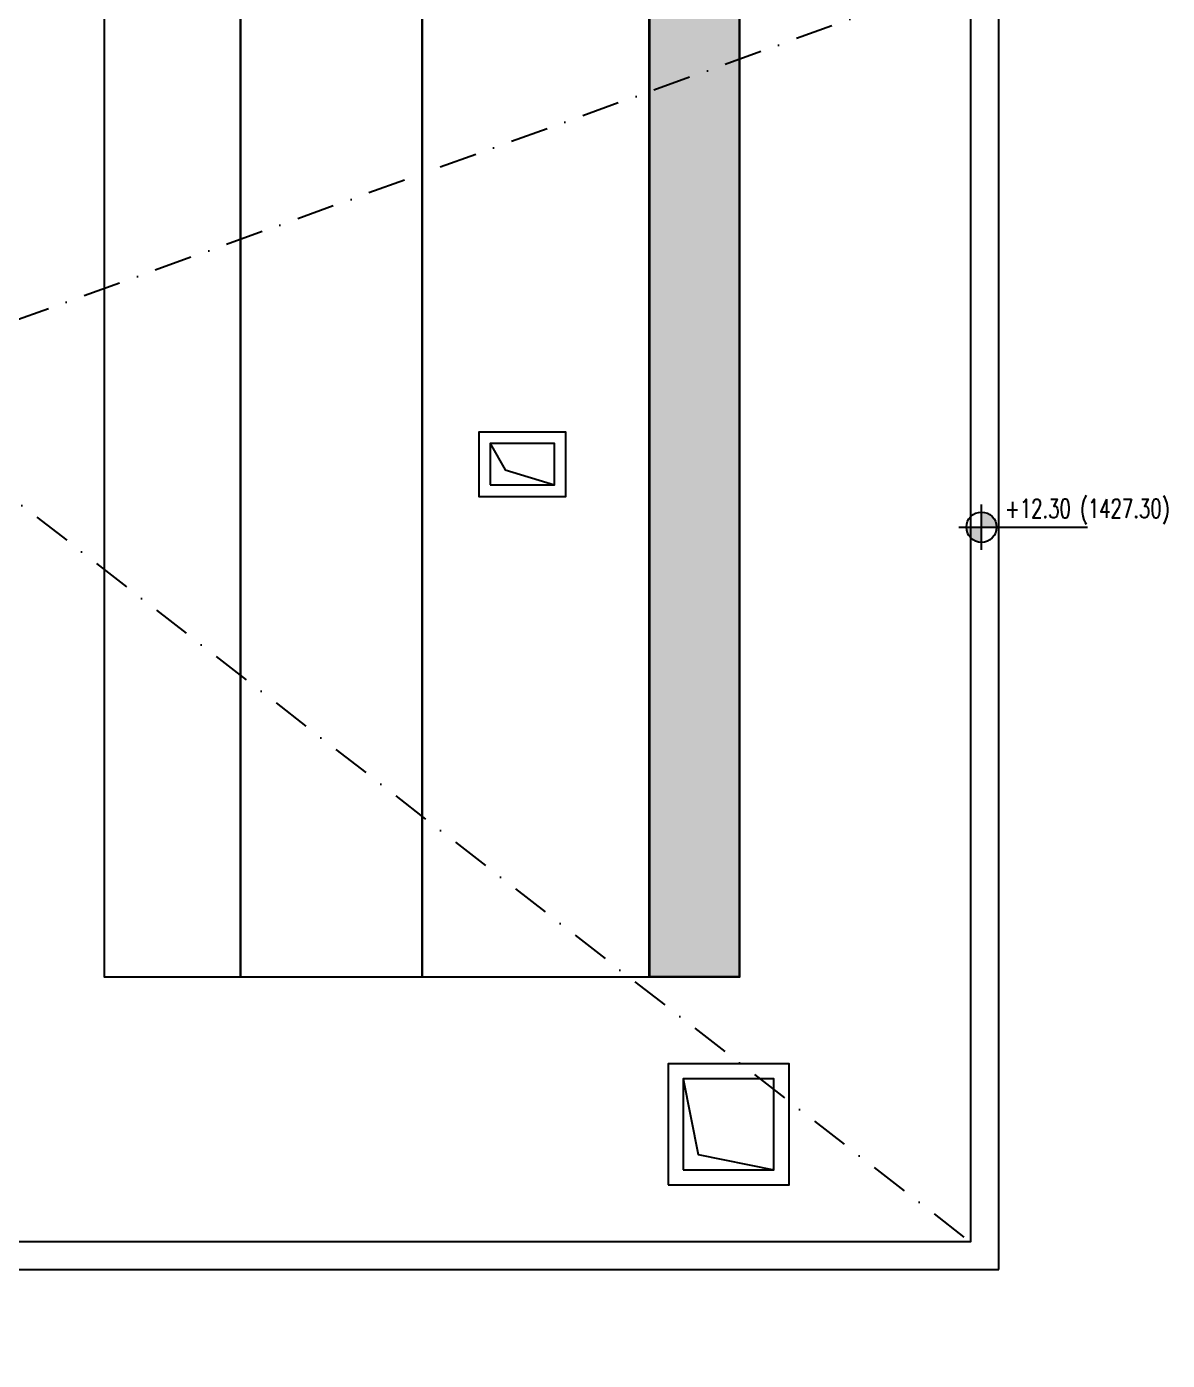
# Model space of a CAD drawing. Header units: millimetres. Extents: x -2755 to 27598, y -1135 to 13405.
# Drawn here: x 19337 to 20845, y -122 to 1641 of the extents above; entities that cross this region are included whole.
import ezdxf

# ---------------------------------------------------------------- set-up
doc = ezdxf.new("R2010")
doc.units = ezdxf.units.MM
doc.header["$LTSCALE"] = 100
doc.linetypes.add('DASHDOT', pattern=[1, 0.5, -0.25, 0, -0.25])
for name, color, linetype in [('GOR', 7, 'Continuous'), ('KOLON', 7, 'Continuous'), ('KOT', 7, 'Continuous'), ('OK', 7, 'Continuous'), ('PEYZAJ', 7, 'Continuous')]:
    doc.layers.add(name, color=color, linetype=linetype)
doc.styles.add('olcu', font='romans.shx', dxfattribs={"width": 0.5})

# ---------------------------------------------------------------- blocks, each defined once
blk = doc.blocks.new('cakil modulasyon')
h = blk.add_hatch()
h.set_pattern_fill('DOTS', color=0, scale=500, angle=90)
h.set_pattern_definition([(90, (-20, 71302.746), (-31.25, 15.625), [0, -31.25])])
h.paths.add_polyline_path([(20259.6, 4314.6), (20140.4, 4314.6), (20140.4, 355.4), (20259.6, 355.4)])
at = {"color": 0}
for p, q in [((19420, 4315), (19420, 355)), ((19600, 4315), (19600, 355)), ((19840, 4315), (19840, 355)), ((20140, 4315), (20140, 355))]:
    blk.add_line(p, q, dxfattribs=at)
for points in [[(20260, 4315), (19420, 4315), (19420, 355), (20260, 355)], [(19600, 4315), (19420, 4315), (19420, 355), (19600, 355)], [(19840, 4315), (19600, 4315), (19600, 355), (19840, 355)], [(20140, 4315), (19840, 4315), (19840, 355), (20140, 355)], [(20260, 4315), (20140, 4315), (20140, 355), (20260, 355)], [(20259.6, 4314.6), (20140.4, 4314.6), (20140.4, 355.4), (20259.6, 355.4)], [(20030, 1075), (19915, 1075), (19915, 990), (20030, 990)]]:
    blk.add_lwpolyline(points, close=True, dxfattribs=at)
blk = doc.blocks.new('cati duzenleme +11.00')
at = {"color": 0}
blk.add_blockref('cakil modulasyon', (-5, -2575), dxfattribs=at)
blk = doc.blocks.new('KOT-PL(TEMIZ&KABA)')
at = {"layer": 'KOT', "linetype": 'Continuous', "lineweight": -3}
h = blk.add_hatch(color=7, dxfattribs=at)
h.paths.add_polyline_path([(0, 0), (0.2, 0, 0.414214), (0, 0.2)])
h.paths.add_polyline_path([(0, 0), (-0.2, 0, 0.414214), (0, -0.2)])
at = {"layer": 'KOT', "color": 7, "lineweight": -3}
for p, q in [((0, -0.3), (0, 0.3)), ((-0.3, 0), (1.4, 0))]:
    blk.add_line(p, q, dxfattribs=at)
at = {"layer": 'KOT', "color": 7, "linetype": 'Continuous', "lineweight": -3}
blk.add_circle((0, 0), 0.2, dxfattribs=at)
at = {"layer": 'KOT', "color": 7, "linetype": 'Continuous', "lineweight": -3, "style": 'olcu', "width": 0.7}
for tag, p in [('KOTTEMIZ', (0.31, 0.122)), ('KOTKABA', (0.31, -0.373))]:
    blk.add_attdef(tag, p, '', height=0.25, dxfattribs=at)
blk = doc.blocks.new('TASIYICI SISTEM (2.KAT)')
at = {"layer": 'GOR', "color": 6}
for points in [[(14055, -11300), (14170, -11300), (14170, -11215), (14055, -11215)], [(14070, -11285), (14155, -11285), (14155, -11230), (14070, -11230)], [(14305, -12210), (14465, -12210), (14465, -12050), (14305, -12050)], [(14325, -12190), (14445, -12190), (14445, -12070), (14325, -12070)]]:
    blk.add_lwpolyline(points, close=True, dxfattribs=at)
for points in [[(14070, -11230), (14090, -11265), (14155, -11285)], [(14325, -12070), (14345, -12170), (14445, -12190)]]:
    blk.add_lwpolyline(points, dxfattribs=at)
at = {"layer": 'KOT'}
ref = blk.add_blockref('KOT-PL(TEMIZ&KABA)', (14719.3, -11340.8), dxfattribs=dict(at, xscale=100, yscale=100, zscale=100))
ref.add_attrib('KOTTEMIZ', '+12.30 (1427.30)', (14750.4, -11328.6), dxfattribs={"color": 7, "linetype": 'Continuous', "lineweight": -3, "height": 25, "style": 'olcu', "width": 0.7})

msp = doc.modelspace()

# ---------------------------------------------------------------- linework, layer by layer
at = {"layer": 'GOR', "color": 30}
for points in [[(-112, 4713), (-112, 4568.00004), (4328, 4568.00004), (4328, 2642.00004), (-12, 2642.00004), (-12, -1.99996), (4308, -2.00008), (4308, -121.99993), (5770.5332, -121.99997), (6128.48329, 498.00003), (7871.51671, 498.00003), (8229.4668, -121.99996), (9692, -121.99996), (9692, -1.99979), (13548.00349, -1.99983), (13548.00349, -1.99989), (14832, -1.99988), (14832, -1.99983), (20622, -1.99991), (20622, 6042.00009), (19112, 6041.99996)], [(10320, 1970.00007), (10320, 35.0002), (13584.99273, 35.00017), (13584.99273, 35.00011), (14795, 35.00012), (14795, 35.00017), (20585, 35.00009), (20585, 6005.00009), (19112, 6005.00009)]]:
    msp.add_lwpolyline(points, dxfattribs=at)
at = {"layer": 'OK', "color": 252, "linetype": 'DASHDOT'}
for points in [[(20590, 1710.00004), (19113.6517, 1176.74333)], [(19113.6517, 1176.74333), (20590, 30.00009)]]:
    msp.add_lwpolyline(points, dxfattribs=at)

# ---------------------------------------------------------------- block references
at = {"layer": 'KOLON', "color": 4}
msp.add_blockref('TASIYICI SISTEM (2.KAT)', (5880, 12320.00009), dxfattribs=at)
at = {"layer": 'PEYZAJ', "color": 56}
msp.add_blockref('cati duzenleme +11.00', (25, 2605.00004), dxfattribs=at)

doc.saveas('drawing.dxf')
